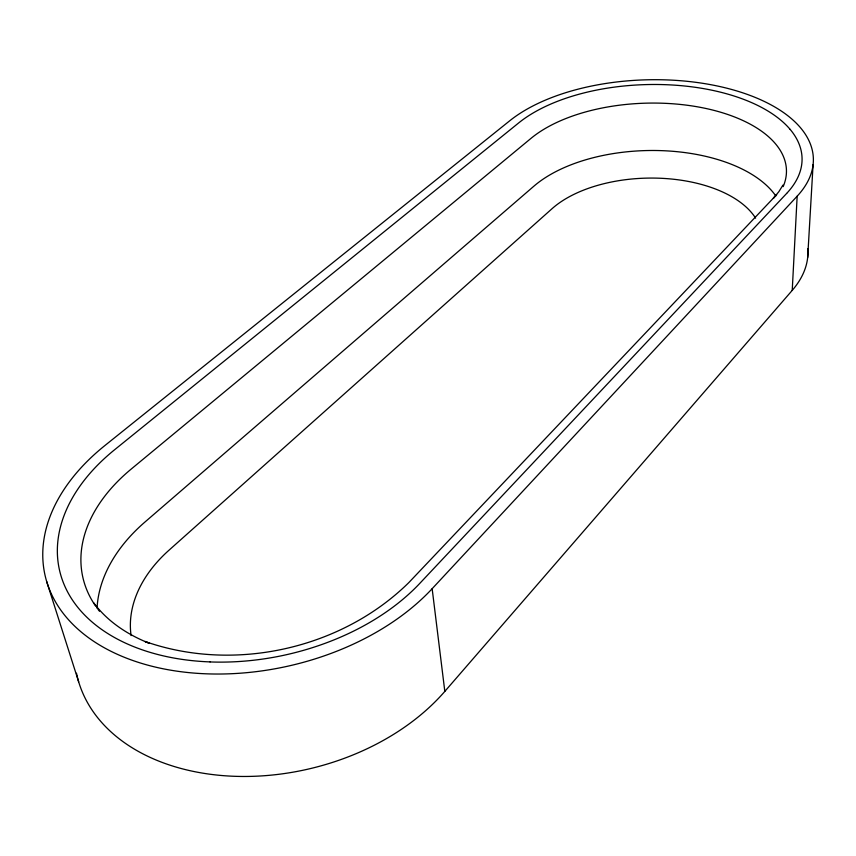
<?xml version="1.0" encoding="UTF-8"?>
<svg xmlns="http://www.w3.org/2000/svg" width="856" height="856" viewBox="0 0 856 856"><rect width="100%" height="100%" fill="white"/><g stroke="black" fill="none" stroke-linecap="round" stroke-linejoin="round"><path stroke-width="1.28" d="M76.484 673.223A206.564 144.685 -13.8 0 0 231.056 776.146A206.564 144.685 -13.8 0 0 444.82 691.402L792.228 290.377L797.161 196.195A165.026 83.396 -1.6 0 0 728.991 88.757A165.026 83.396 -1.6 0 0 509.844 120.696L104.924 445.516A217.328 141.861 -12.6 0 0 119.305 655.182A217.328 141.861 -12.6 0 0 432.152 588.703L797.161 196.195M807.668 257.57L813.082 164.63M782.962 185.099L778.81 191.755L773.385 198.239L776.66 194.665L408.922 582.497C341.565 648.944 234.191 672.902 144.974 641.454L149.105 643.209C127.598 634.649 107.396 621.499 93.572 602.635M786.653 193.435L419.847 583.321A202.423 132.059 -12.6 0 1 351.42 632.177A203.546 132.723 -12.6 0 1 288.151 654.316A201.085 131.268 -12.6 0 1 265.809 658.606A203.514 132.712 -12.6 0 1 210.052 661.934M46.684 581.524L78.677 681.868M432.152 588.703L444.82 691.402M807.818 248.711A158.67 87.13 -1.2 0 1 792.228 290.377M775.782 195.906A135.612 72.482 -1.3 0 0 662.769 150.688A135.612 72.482 -1.3 0 0 533.866 186.201L144.974 522.01A177.085 121.167 -13.3 0 0 97.049 608.316M755.602 218.141A112.371 60.979 -1.2 0 0 751.386 212.449A113.762 61.75 -1.2 0 0 736.545 199.63A113.12 61.386 -1.2 0 0 651.095 178.069A113.784 61.771 -1.2 0 0 623.917 179.91A112.329 60.937 -1.2 0 0 608.188 182.703A113.334 61.514 -1.2 0 0 552.109 208.639L169.103 550.108A147.275 102.025 -13.5 0 0 136.115 595.712A148.163 102.667 -13.5 0 0 130.422 622.355A146.376 101.393 -13.6 0 0 131.096 635.591M783.154 186.64A138.49 70.759 -1.5 0 0 700.882 107.449A138.49 70.759 -1.5 0 0 531.03 138.34L131.171 469.099A181.964 119.819 -12.7 0 0 95.637 606.091M99.521 611.28A181.964 119.819 -12.7 0 1 97.926 609.237M786.643 193.435A153.748 77.661 -1.6 0 0 801.944 156.038A154.658 78.131 -1.6 0 0 795.385 136.639A152.614 77.072 -1.5 0 0 790.131 129.384M790.131 129.384A154.669 78.142 -1.6 0 0 766.398 110.114A153.78 77.671 -1.6 0 0 651.427 84.498A154.701 78.174 -1.6 0 0 615.186 87.012A152.518 76.997 -1.6 0 0 601.094 89.217A154.722 78.174 -1.6 0 0 561.707 99.724A153.727 77.639 -1.6 0 0 518.586 122.997L114.597 449.753A202.391 132.017 -12.6 0 0 67.282 507.875A203.621 132.862 -12.6 0 0 57.748 542.319A200.978 131.064 -12.6 0 0 57.502 556.154A203.557 132.787 -12.6 0 0 69.818 595.872A202.487 132.092 -12.6 0 0 210.062 661.902"/></g></svg>
